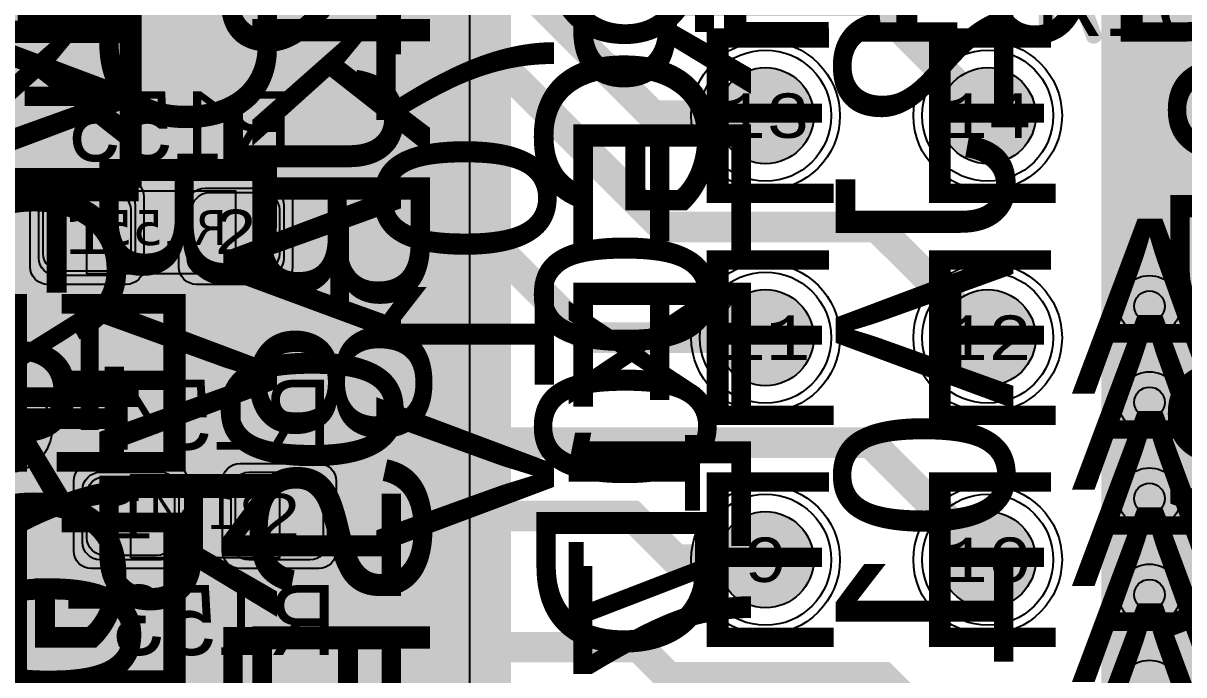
# Model space of a CAD drawing. Extents: x -98 to 119, y -207 to 98.
# Drawn here: x 28.92 to 42.19, y -16.32 to -8.86 of the extents above; entities that cross this region are included whole.
import ezdxf
from ezdxf.enums import TextEntityAlignment as Align

# ---------------------------------------------------------------- set-up
doc = ezdxf.new("R2010")
doc.units = 0
doc.header["$MEASUREMENT"] = 0
for name, color, linetype in [('ASSEMBLY_OUTLINES_BTM', 191, 'CONTINUOUS'), ('ASSEMBLY_PART_NUMBERS_BTM', 191, 'CONTINUOUS'), ('ASSEMBLY_PART_NUMBERS_TOP', 102, 'CONTINUOUS'), ('ASSEMBLY_REF_DES_BTM', 191, 'CONTINUOUS'), ('BOARD_OUTLINE', 10, 'CONTINUOUS'), ('DRILL_DRAWING', 21, 'CONTINUOUS'), ('GENERATED_SILKSCREEN_BTM', 255, 'CONTINUOUS'), ('GENERATED_SILKSCREEN_TOP', 140, 'CONTINUOUS'), ('MANUFACTURING_OUTLINES', 10, 'CONTINUOUS'), ('MOUNTING_HOLES_LAYER_BOT17', 42, 'CONTINUOUS'), ('MOUNTING_HOLES_LAYER_TOP', 42, 'CONTINUOUS'), ('PART_HOLES_LAYER_BOTTOM', 30, 'CONTINUOUS'), ('PART_HOLES_LAYER_TOP', 30, 'CONTINUOUS'), ('PART_PADS_LAYER_BOTTOM', 230, 'CONTINUOUS'), ('PART_PADS_LAYER_TOP', 150, 'CONTINUOUS'), ('PART_PADS_SMD_BTM', 230, 'CONTINUOUS'), ('PIN_NUMBERS_BTM', 8, 'CONTINUOUS'), ('PIN_NUMBERS_TOP', 8, 'CONTINUOUS'), ('PLACEMENT_OUTLINES_BTM', 222, 'CONTINUOUS'), ('PLANE_DATA_LAYER_BOTTOM', 230, 'CONTINUOUS'), ('PLANE_SHAPES_LAYER_BOTTOM', 230, 'CONTINUOUS'), ('PLANE_SHAPES_LAYER_TOP', 150, 'CONTINUOUS'), ('ROUTE_BORDER', 151, 'CONTINUOUS'), ('SILKSCREEN_OUTLINES_BTM', 211, 'CONTINUOUS'), ('SILKSCREEN_REF_DES_BTM', 211, 'CONTINUOUS'), ('SILKSCREEN_REF_DES_TOP', 150, 'CONTINUOUS'), ('SOLDERMASK_PADS_BTM', 12, 'CONTINUOUS'), ('SOLDERMASK_PADS_TOP', 180, 'CONTINUOUS'), ('SOLDERPASTE_PADS_BTM', 12, 'CONTINUOUS'), ('TRACES_LAYER_BOTTOM', 230, 'CONTINUOUS'), ('VIA_HOLES_LAYER_BOTTOM', 30, 'CONTINUOUS'), ('VIA_HOLES_LAYER_TOP', 30, 'CONTINUOUS'), ('VIA_PADS_LAYER_BOTTOM', 230, 'CONTINUOUS'), ('VIA_PADS_LAYER_TOP', 150, 'CONTINUOUS')]:
    doc.layers.add(name, color=color, linetype=linetype)
doc.styles.add('COURIER_NEW', font='COUR.TTF')
doc.styles.add('VERDANA', font='verdana.TTF')
doc.styles.add('VERIBEST_GERBER_0', font='txt')

msp = doc.modelspace()

# ---------------------------------------------------------------- hatches: boundary and pattern name
at = {"layer": 'MOUNTING_HOLES_LAYER_BOT17'}
h = msp.add_hatch(color=256, dxfattribs=at)
edge = h.paths.add_edge_path()
edge.add_arc((28.75, -13.5), 0.5, 0, 360)
at = {"layer": 'MOUNTING_HOLES_LAYER_TOP'}
h = msp.add_hatch(color=256, dxfattribs=at)
edge = h.paths.add_edge_path()
edge.add_arc((28.75, -13.5), 0.5, 0, 360)
at = {"layer": 'PART_HOLES_LAYER_BOTTOM'}
h = msp.add_hatch(color=256, dxfattribs=at)
edge = h.paths.add_edge_path()
edge.add_arc((37.41, -9.92), 0.55, 0, 360)
h = msp.add_hatch(color=256, dxfattribs=at)
edge = h.paths.add_edge_path()
edge.add_arc((39.95, -9.92), 0.55, 0, 360)
h = msp.add_hatch(color=256, dxfattribs=at)
edge = h.paths.add_edge_path()
edge.add_arc((37.41, -12.46), 0.55, 0, 360)
h = msp.add_hatch(color=256, dxfattribs=at)
edge = h.paths.add_edge_path()
edge.add_arc((39.95, -12.46), 0.55, 0, 360)
h = msp.add_hatch(color=256, dxfattribs=at)
edge = h.paths.add_edge_path()
edge.add_arc((37.41, -15), 0.55, 0, 360)
h = msp.add_hatch(color=256, dxfattribs=at)
edge = h.paths.add_edge_path()
edge.add_arc((39.95, -15), 0.55, 0, 360)
at = {"layer": 'PART_HOLES_LAYER_TOP'}
h = msp.add_hatch(color=256, dxfattribs=at)
edge = h.paths.add_edge_path()
edge.add_arc((37.41, -9.92), 0.55, 0, 360)
h = msp.add_hatch(color=256, dxfattribs=at)
edge = h.paths.add_edge_path()
edge.add_arc((39.95, -9.92), 0.55, 0, 360)
h = msp.add_hatch(color=256, dxfattribs=at)
edge = h.paths.add_edge_path()
edge.add_arc((37.41, -12.46), 0.55, 0, 360)
h = msp.add_hatch(color=256, dxfattribs=at)
edge = h.paths.add_edge_path()
edge.add_arc((39.95, -12.46), 0.55, 0, 360)
h = msp.add_hatch(color=256, dxfattribs=at)
edge = h.paths.add_edge_path()
edge.add_arc((37.41, -15), 0.55, 0, 360)
h = msp.add_hatch(color=256, dxfattribs=at)
edge = h.paths.add_edge_path()
edge.add_arc((39.95, -15), 0.55, 0, 360)
at = {"layer": 'PLANE_DATA_LAYER_BOTTOM'}
h = msp.add_hatch(color=256, dxfattribs=at)
h.paths.add_polyline_path([(-96.5, 0, -1), (96.5, 0, -1)], flags=0)
h.paths.add_polyline_path([(92.251979, -7.43598, 0.726988162), (92.479659, -3.637852, -0.308609791), (92.431259, -3.566904, -0.009635255), (92.431316, -3.563968, 0.009635011), (92.5, -0.000006), (92.5, 0.000001, 0.053325255), (90.407665, 19.562826, -0.053326925), (90.405941, 19.578942), (90.405941, 19.578943, -0.238217909), (90.436919, 19.640273, 0.661755037), (89.584154, 23.221888, -0.295297583), (89.523137, 23.277841, 0.022401018), (87.08146, 31.194059, -0.086206302), (87.076996, 31.219756), (87.076996, 31.219757, -0.210183909), (87.101696, 31.275919, 0.679382507), (85.774921, 34.749845, -0.301864993), (85.705267, 34.797373, 0.047915829), (77.514669, 50.475005, -0.145307444), (77.502324, 50.516585, -0.123988701), (77.511414, 50.552678, 0.606608991), (75.516892, 53.486368, -0.274238992), (75.44586, 53.517962, 0.021523084), (70.565432, 59.806101, -0.177595235), (70.547363, 59.855368), (70.547363, 59.855369, -0.111833303), (70.5548, 59.888203, 0.661755452), (68.116894, 62.64715, -0.295297373), (68.036725, 62.667806, 0.05833458), (51.722715, 76.687749, -0.249337829), (51.689123, 76.750923), (51.689123, 76.750924, -0.060759886), (51.691357, 76.76924, 0.714966399), (48.509213, 78.818582, -0.314871124), (48.42205, 78.81342, 0.022806677), (41.042088, 82.896302, -0.285136953), (40.999698, 82.964591), (40.999698, 82.964596, -0.004247023), (40.999709, 82.965891, 0.647046608), (37.697353, 84.5176, -0.289754858), (37.616734, 84.505806, 0.052943541), (19.031563, 90.52099, -0.30833592), (18.972104, 90.582877, 0.696982245), (15.284156, 91.27756, -0.308339612), (15.206255, 91.241547, 0.022370691), (6.993138, 92.235275, -0.315204372), (6.925536, 92.290658, 0.715888063), (3.14462, 92.496703, -0.315205261), (3.0714, 92.448994, 0.063468058), (-20.215283, 90.264015, -0.320142253), (-20.296827, 90.298428, 0.72963938), (-23.995319, 89.386755, -0.320144031), (-24.051528, 89.318386, 0.018663537), (-30.645576, 87.275991, -0.309865735), (-30.72878, 87.298418, 0.701170836), (-34.249879, 85.978007, -0.002752694), (-34.249874, 85.977168, -0.30685575), (-34.29782, 85.9064, 0.04916641), (-50.410548, 77.556603, -0.32354836), (-50.499711, 77.561018, 0.739212756), (-53.660594, 75.408706, -0.075169868), (-53.657188, 75.386179), (-53.657188, 75.386178, -0.242479425), (-53.68916, 75.324127, 0.019967737), (-59.527063, 70.80098, -0.298487087), (-59.610009, 70.791065, 0.556724412), (-62.5, 69), (-62.5, 68.999999, 0.082708518), (-62.392031, 68.351756, -0.298487573), (-62.412702, 68.270818, 0.067186589), (-78.279974, 49.27977, -0.277817809), (-78.350169, 49.24438, 0.436350868), (-80.5, 47.25), (-80.5, 47.249999, 0.141466326), (-80.192238, 46.184011, -0.141465884), (-80.180512, 46.143397), (-80.180512, 46.143396, -0.131190735), (-80.190652, 46.105416, 0.019294819), (-83.506407, 39.786053, -0.312206796), (-83.581614, 39.742899, 0.439123468), (-85.75, 37.75, 0.204829615), (-85.131688, 36.303992, -0.204830708), (-85.10813, 36.248899), (-85.10813, 36.248898, -0.100919006), (-85.114214, 36.219062, 0.048097759), (-90.466303, 19.289839, -0.314870423), (-90.530154, 19.230281, 0.714965653), (-91.24073, 15.512631, -0.269378312), (-91.202277, 15.446437), (-91.202277, 15.446436, -0.041929831), (-91.203345, 15.433723, 0.018841331), (-92.106444, 8.523669, -0.32827121), (-92.166453, 8.456161, 0.354028014), (-93.75, 6.5), (-93.75, 6.499999, 0.314708299), (-92.438077, 4.622088, -0.31470689), (-92.388093, 4.55054), (-92.388093, 4.550537, -0.012285748), (-92.388185, 4.546794, 0.012294179), (-92.5, 0.00001), (-92.5, -0.000004, 0.052933393), (-90.438132, -19.421494, -0.329408644), (-90.475468, -19.504015, 0.27173254), (-91.5, -21.25, 0.401597711), (-89.586502, -23.248128, -0.329404507), (-89.516056, -23.305059, 0.021307354), (-87.207653, -30.839509, -0.322177334), (-87.232533, -30.924924, 0.230665932), (-88, -32.499999), (-88, -32.5, 0.431495031), (-85.882787, -34.496562, -0.3221788), (-85.807634, -34.544174, 0.048016175), (-77.643233, -50.277018, -0.303878783), (-77.644537, -50.3618, 0.152518996), (-78, -51.499999), (-78, -51.5, 0.481982915), (-75.552374, -53.449264, -0.303883418), (-75.473145, -53.479475, 0.021991255), (-70.483925, -59.90214, -0.318621499), (-70.47622, -59.989968, 0.725399056), (-67.952631, -62.834176, -0.318624212), (-67.866344, -62.852281, 0.062392529), (-50.265124, -77.650932, -0.254356234), (-50.230332, -77.714899), (-50.230332, -77.7149, -0.034453173), (-50.231054, -77.725364, 0.034451935), (-50.25, -78), (-50.25, -78.000001, 0.603308224), (-47.119729, -79.649997, -0.291362646), (-47.037917, -79.64725, 0.02294124), (-39.54278, -83.621879, -0.290012797), (-39.499155, -83.690765), (-39.499155, -83.690766, -0.007130353), (-39.499186, -83.692939, 0.007132964), (-39.5, -83.749994), (-39.5, -83.75, 0.658082965), (-36.126004, -85.203319, -0.297762979), (-36.043963, -85.188513, 0.049016344), (-18.771876, -90.575199, -0.301861306), (-18.712566, -90.635139, 0.679381768), (-15.056336, -91.31372, -0.301864385), (-14.979467, -91.279054, 0.021749122), (-6.993138, -92.235275, -0.315204372), (-6.925536, -92.290658, 0.715888063), (-3.14462, -92.496703, -0.315205261), (-3.0714, -92.448994, 0.06250827), (19.869968, -90.340657, -0.345566403), (19.954737, -90.381493, 0.794356815), (23.75, -89.500001), (23.75, -89.499973, 0.005086864), (23.749586, -89.459281, -0.345588489), (23.806159, -89.384097, 0.021469451), (31.383958, -87.013201, -0.314446926), (31.468175, -87.035889, 0.700130836), (35, -85.75), (35, -85.749988, 0.009099261), (34.998675, -85.677212, -0.009057228), (34.998625, -85.674452), (34.998625, -85.674439, -0.304472205), (35.045955, -85.60392, 0.047985464), (50.721249, -77.353765, -0.31444166), (50.808431, -77.356288, 0.616218308), (54, -75.75), (54, -75.749999, 0.067758174), (53.927211, -75.215343, -0.067753523), (53.924438, -75.194974), (53.924438, -75.194973, -0.241537288), (53.95619, -75.13308, 0.022365821), (60.452055, -70.01285, -0.313111549), (60.538488, -70.003709, 0.710095351), (63.344013, -67.475653, -0.099717589), (63.33807, -67.446151), (63.33807, -67.44615, -0.206928064), (63.362073, -67.390635, 0.058205552), (77.187807, -50.973449, -0.317486674), (77.269693, -50.94147, 0.722224143), (79.294241, -47.729048, -0.173873661), (79.276877, -47.680625, -0.136094565), (79.287761, -47.641379, 0.020523482), (82.926938, -40.980152, -0.353003204), (83.013777, -40.939997, 0.48811211), (85.5, -39), (85.5, -38.999999, 0.240073604), (84.675602, -37.381988, -0.240072951), (84.644192, -37.320342), (84.644192, -37.320341, -0.104105615), (84.650658, -37.289623, 0.050546739), (90.411157, -19.546683, -0.32146983), (90.476988, -19.487077, 0.38127918), (92.25, -17.5, 0.275143701), (91.203224, -15.741772, -0.275142487), (91.163342, -15.674784), (91.163342, -15.674783, -0.042554947), (91.164442, -15.661882, 0.022235783), (92.195155, -7.50356, -0.319196338)], flags=0)
h = msp.add_hatch(color=256, dxfattribs=at)
h.paths.add_polyline_path([(47, -11.935693, -0.379782878), (46.932843, -12.011354, 0.168170318), (46.638626, -12.154268), (44.703654, -14.08924, -0.239274377), (44.638081, -14.110656, 3.061799276), (45.389344, -14.861919, -0.038522588), (45.388442, -14.850229), (45.388442, -14.850227, -0.198909956), (45.41076, -14.796346), (46.869918, -13.337188, -0.668181994), (47, -13.391069), (47, -25.6738, -0.414213562), (46.9238, -25.75), (41.3262, -25.75, -0.414213562), (41.25, -25.6738), (41.25, -0.8262, -0.414213562), (41.3262, -0.75), (46.9238, -0.75, -0.414213562), (47, -0.8262)], flags=0)
h.paths.add_polyline_path([(43.6, -10.25, -1), (45.4, -10.25, -1)], flags=0)
h.paths.add_polyline_path([(43.6, -5.75, -1), (45.4, -5.75, -1)], flags=0)
h.paths.add_polyline_path([(43.6, -3.25, -1), (45.4, -3.25, -1)], flags=0)
at = {"layer": 'PLANE_SHAPES_LAYER_BOTTOM'}
h = msp.add_hatch(color=256, dxfattribs=at)
h.paths.add_polyline_path([(-96.5, 0, -1), (96.5, 0, -1)], flags=0)
h.paths.add_polyline_path([(-92.5, 0, -1), (92.5, 0, -1)], flags=0)
at = {"layer": 'PLANE_SHAPES_LAYER_TOP'}
h = msp.add_hatch(color=256, dxfattribs=at)
h.paths.add_polyline_path([(-96.31345, 0, -1), (96.81345, 0, -1)], flags=0)
h.paths.add_polyline_path([(-92.25, 0, -1), (92.75, 0, -1)], flags=0)
h = msp.add_hatch(color=256, dxfattribs=at)
h.paths.add_polyline_path([(46.25, -35.15), (43.875, -38), (28.75, -38), (32.25, -34.5), (32.25, -30.5), (35.75, -30.5), (35.75, -27), (14.25, -27), (14.25, -24), (-10, -24), (-10, -18.75), (1.75, -18.75), (1.75, -9.25), (-10, -9.25), (-10, 32.75), (1.75, 32.75), (1.75, 34.25), (20.25, 34.25), (20.25, 25.25), (22.25, 23.25), (34.5, 23.25), (34.5, -26.5), (41.25, -26.5), (41.25, -20.5), (46.25, -20.5)])
h.paths.add_polyline_path([(-8.75, 10.25), (-8.75, 19.5), (1.25, 19.5), (1.25, 10.25)], flags=16)
h.paths.add_polyline_path([(6, 27.25), (6, 29.75), (15.45, 29.75), (15.45, 27.25)], flags=16)
at = {"layer": 'VIA_HOLES_LAYER_BOTTOM'}
h = msp.add_hatch(color=256, dxfattribs=at)
edge = h.paths.add_edge_path()
edge.add_arc((41.8, -12.1), 0.175, 0, 360)
h = msp.add_hatch(color=256, dxfattribs=at)
edge = h.paths.add_edge_path()
edge.add_arc((41.8, -13.2), 0.175, 0, 360)
h = msp.add_hatch(color=256, dxfattribs=at)
edge = h.paths.add_edge_path()
edge.add_arc((41.8, -14.3), 0.175, 0, 360)
h = msp.add_hatch(color=256, dxfattribs=at)
edge = h.paths.add_edge_path()
edge.add_arc((41.8, -15.4), 0.175, 0, 360)
at = {"layer": 'VIA_HOLES_LAYER_TOP'}
h = msp.add_hatch(color=256, dxfattribs=at)
edge = h.paths.add_edge_path()
edge.add_arc((41.8, -12.1), 0.175, 0, 360)
h = msp.add_hatch(color=256, dxfattribs=at)
edge = h.paths.add_edge_path()
edge.add_arc((41.8, -13.2), 0.175, 0, 360)
h = msp.add_hatch(color=256, dxfattribs=at)
edge = h.paths.add_edge_path()
edge.add_arc((41.8, -14.3), 0.175, 0, 360)
h = msp.add_hatch(color=256, dxfattribs=at)
edge = h.paths.add_edge_path()
edge.add_arc((41.8, -15.4), 0.175, 0, 360)

# ---------------------------------------------------------------- linework, layer by layer
at = {"layer": 'ASSEMBLY_OUTLINES_BTM', "const_width": 0.2}
msp.add_lwpolyline([(34.03, -30.33), (34.03, 2.87), (43.33, 2.87), (43.33, -30.33)], close=True, dxfattribs=at)
at = {"layer": 'ASSEMBLY_OUTLINES_BTM'}
for points in [[(29.65, -11.73), (29.65, -10.78), (31.35, -10.78), (31.35, -11.73)], [(30.15, -14.98), (30.15, -14.03), (31.85, -14.03), (31.85, -14.98)]]:
    msp.add_lwpolyline(points, close=True, dxfattribs=at)
msp.add_solid([(33.66, -14.91), (34.41, -14.91), (33.66, -12.66), (34.41, -12.66)], dxfattribs=at)
at = {"layer": 'BOARD_OUTLINE', "const_width": 0.1}
msp.add_lwpolyline([(-97.5, 0, -1), (97.5, 0, -1)], format="xyb", close=True, dxfattribs=at)
at = {"layer": 'GENERATED_SILKSCREEN_BTM', "const_width": 0.15}
for points in [[(43.330005, -30.33, -0.414213562), (43.33, -30.330005), (35.508649, -30.330005, 0.000004856), (35.508651, -30.329995), (43.329995, -30.329995), (43.329995, 2.869995), (34.030005, 2.869995), (34.030005, -30.329995), (34.491349, -30.329995, 0.000004856), (34.491351, -30.330005), (34.03, -30.330005, -0.414213562), (34.029995, -30.33), (34.029995, 2.87, -0.414213562), (34.03, 2.870005), (43.33, 2.870005, -0.414213562), (43.330005, 2.87), (43.330005, -30.33)], [(30.783844, -10.779995, 0.000011642), (30.783836, -10.780005), (30.216164, -10.780005, 0.000011642), (30.216156, -10.779995), (30.783844, -10.779995)], [(30.792098, -11.730005), (30.207902, -11.730005, 0.000012231), (30.207911, -11.729995), (30.792089, -11.729995, 0.000012231), (30.792098, -11.730005)], [(31.283844, -14.029995, 0.000011642), (31.283836, -14.030005), (30.716164, -14.030005, 0.000011642), (30.716156, -14.029995), (31.283844, -14.029995)], [(31.292098, -14.980005), (30.707902, -14.980005, 0.000012231), (30.707911, -14.979995), (31.292089, -14.979995, 0.000012231), (31.292098, -14.980005)]]:
    msp.add_lwpolyline(points, format="xyb", dxfattribs=at)
for points in [[(31.0212, -10.4208), (31.0276, -10.4224), (31.0316, -10.4256), (31.0332, -10.4312), (31.034, -10.4376), (31.0332, -10.4432), (31.0316, -10.4488), (31.0276, -10.4528), (31.0212, -10.4536), (30.7092, -10.4536), (30.7036, -10.4528), (30.6988, -10.4488), (30.6964, -10.4432), (30.6956, -10.4376), (30.6964, -10.4312), (30.6988, -10.4256), (30.7036, -10.4224), (30.7092, -10.4208), (30.85, -10.4208), (30.85, -9.6696), (30.8508, -9.664), (30.8532, -9.66), (30.8572, -9.6576), (30.8628, -9.6568), (30.8668, -9.656), (30.8708, -9.656), (30.874, -9.6576), (30.8772, -9.6608), (31.0332, -9.88), (31.0348, -9.8832), (31.0356, -9.8856), (31.0356, -9.8912), (31.0332, -9.896), (31.0292, -9.9), (31.0244, -9.9032), (31.0188, -9.9048), (31.0156, -9.9048), (31.0132, -9.904), (31.0092, -9.8992), (30.8812, -9.72), (30.8812, -10.4208), (31.0212, -10.4208)], [(29.502, -9.9288), (29.5052, -9.9296), (29.5076, -9.9304), (29.5108, -9.932), (29.6196, -10.02), (29.6196, -9.6864), (29.0972, -9.6864), (29.0916, -9.6848), (29.0868, -9.6816), (29.0844, -9.676), (29.0836, -9.6704), (29.0844, -9.664), (29.0868, -9.6592), (29.0916, -9.6552), (29.0972, -9.6536), (29.6372, -9.6536), (29.6428, -9.6552), (29.6476, -9.6592), (29.6516, -9.664), (29.6532, -9.6696), (29.6532, -10.0544), (29.6524, -10.06), (29.65, -10.064), (29.6468, -10.0664), (29.6412, -10.068), (29.638, -10.0696), (29.634, -10.0704), (29.63, -10.0696), (29.6268, -10.0672), (29.4964, -9.9608), (29.238, -9.9608), (29.1132, -10.0624), (29.1132, -10.32), (29.238, -10.42), (29.4964, -10.42), (29.6268, -10.3144), (29.6324, -10.312), (29.6372, -10.312), (29.6428, -10.3152), (29.6468, -10.3192), (29.65, -10.3248), (29.6516, -10.3304), (29.6508, -10.3336), (29.65, -10.336), (29.6484, -10.3384), (29.646, -10.34), (29.5108, -10.4504), (29.5084, -10.452), (29.5052, -10.452), (29.502, -10.4536), (29.2324, -10.4536), (29.2308, -10.4536), (29.2292, -10.4528), (29.2284, -10.4528), (29.2268, -10.452), (29.2252, -10.452), (29.222, -10.4504), (29.0868, -10.34), (29.0844, -10.3376), (29.0836, -10.336), (29.082, -10.3312), (29.0812, -10.328), (29.0812, -10.0544), (29.082, -10.0512), (29.0836, -10.0464), (29.0836, -10.0448), (29.0852, -10.044), (29.086, -10.0424), (29.0868, -10.0408), (29.222, -9.932), (29.226, -9.9304), (29.2292, -9.9296), (29.2324, -9.9288), (29.502, -9.9288)], [(30.258, -9.9288), (30.2612, -9.9296), (30.2636, -9.9304), (30.2668, -9.932), (30.3756, -10.02), (30.3756, -9.6864), (29.8532, -9.6864), (29.8476, -9.6848), (29.8428, -9.6816), (29.8404, -9.676), (29.8396, -9.6704), (29.8404, -9.664), (29.8428, -9.6592), (29.8476, -9.6552), (29.8532, -9.6536), (30.3932, -9.6536), (30.3988, -9.6552), (30.4036, -9.6592), (30.4076, -9.664), (30.4092, -9.6696), (30.4092, -10.0544), (30.4084, -10.06), (30.406, -10.064), (30.4028, -10.0664), (30.3972, -10.068), (30.394, -10.0696), (30.39, -10.0704), (30.386, -10.0696), (30.3828, -10.0672), (30.2524, -9.9608), (29.994, -9.9608), (29.8692, -10.0624), (29.8692, -10.32), (29.994, -10.42), (30.2524, -10.42), (30.3828, -10.3144), (30.3884, -10.312), (30.3932, -10.312), (30.3988, -10.3152), (30.4028, -10.3192), (30.406, -10.3248), (30.4076, -10.3304), (30.4068, -10.3336), (30.406, -10.336), (30.4044, -10.3384), (30.402, -10.34), (30.2668, -10.4504), (30.2644, -10.452), (30.2612, -10.452), (30.258, -10.4536), (29.9884, -10.4536), (29.9868, -10.4536), (29.9852, -10.4528), (29.9844, -10.4528), (29.9828, -10.452), (29.9812, -10.452), (29.978, -10.4504), (29.8428, -10.34), (29.8404, -10.3376), (29.8396, -10.336), (29.838, -10.3312), (29.8372, -10.328), (29.8372, -10.0544), (29.838, -10.0512), (29.8396, -10.0464), (29.8396, -10.0448), (29.8412, -10.044), (29.842, -10.0424), (29.8428, -10.0408), (29.978, -9.932), (29.982, -9.9304), (29.9852, -9.9296), (29.9884, -9.9288), (30.258, -9.9288)], [(31.326, -9.9576), (31.3236, -9.956), (31.3228, -9.952), (31.3212, -9.948), (31.3204, -9.944), (31.3204, -9.7792), (31.3212, -9.7752), (31.3228, -9.7728), (31.3228, -9.7704), (31.3236, -9.7696), (31.3252, -9.7688), (31.326, -9.7672), (31.462, -9.6568), (31.466, -9.6552), (31.4692, -9.6544), (31.4724, -9.6536), (31.8756, -9.6536), (31.8828, -9.6552), (31.8876, -9.6592), (31.8916, -9.664), (31.8932, -9.6696), (31.8932, -10.4376), (31.8916, -10.444), (31.8876, -10.448), (31.8828, -10.4504), (31.8772, -10.4512), (31.8708, -10.4504), (31.8652, -10.448), (31.8612, -10.444), (31.8596, -10.4376), (31.8596, -10.0696), (31.4836, -10.0696), (31.3524, -10.4424), (31.3492, -10.448), (31.3436, -10.4512), (31.338, -10.452), (31.3324, -10.4504), (31.3276, -10.448), (31.3236, -10.444), (31.322, -10.4384), (31.3228, -10.432), (31.454, -10.0592), (31.326, -9.9576)], [(31.8596, -9.6864), (31.4772, -9.6864), (31.3524, -9.7872), (31.3524, -9.936), (31.4772, -10.0376), (31.8596, -10.0376), (31.8596, -9.6864)], [(30.0472, -13.4624), (29.6168, -13.0336), (29.6168, -13.4624), (30.0472, -13.4624)], [(31.4712, -13.7208), (31.4776, -13.7224), (31.4816, -13.7256), (31.4832, -13.7312), (31.484, -13.7376), (31.4832, -13.7432), (31.4816, -13.7488), (31.4776, -13.7528), (31.4712, -13.7536), (31.1592, -13.7536), (31.1536, -13.7528), (31.1488, -13.7488), (31.1464, -13.7432), (31.1456, -13.7376), (31.1464, -13.7312), (31.1488, -13.7256), (31.1536, -13.7224), (31.1592, -13.7208), (31.3, -13.7208), (31.3, -12.9696), (31.3008, -12.964), (31.3032, -12.96), (31.3072, -12.9576), (31.3128, -12.9568), (31.3168, -12.956), (31.3208, -12.956), (31.324, -12.9576), (31.3272, -12.9608), (31.4832, -13.18), (31.4848, -13.1832), (31.4856, -13.1856), (31.4856, -13.1912), (31.4832, -13.196), (31.4792, -13.2), (31.4744, -13.2032), (31.4688, -13.2048), (31.4656, -13.2048), (31.4632, -13.204), (31.4592, -13.1992), (31.3312, -13.02), (31.3312, -13.7208), (31.4712, -13.7208)], [(29.6168, -13.7376), (29.616, -13.744), (29.612, -13.748), (29.6064, -13.7504), (29.6008, -13.7512), (29.5952, -13.7504), (29.5904, -13.748), (29.5864, -13.744), (29.5848, -13.7376), (29.5848, -13.4952), (29.5472, -13.4952), (29.5416, -13.4936), (29.5368, -13.4904), (29.5344, -13.4848), (29.5336, -13.4792), (29.5344, -13.4728), (29.5368, -13.4672), (29.5416, -13.4632), (29.5472, -13.4624), (29.5848, -13.4624), (29.5848, -12.992), (29.5856, -12.988), (29.588, -12.9848), (29.5912, -12.9816), (29.5952, -12.9792), (29.6, -12.9776), (29.6048, -12.9768), (29.6088, -12.9776), (29.6128, -12.9808), (30.0984, -13.4664), (30.1016, -13.4712), (30.1032, -13.476), (30.1024, -13.4808), (30.0992, -13.4864), (30.0976, -13.4904), (30.0944, -13.4928), (30.0912, -13.4944), (30.0872, -13.4952), (29.6168, -13.4952), (29.6168, -13.7376)], [(30.708, -13.2288), (30.7112, -13.2296), (30.7136, -13.2304), (30.7168, -13.232), (30.8256, -13.32), (30.8256, -12.9864), (30.3032, -12.9864), (30.2976, -12.9848), (30.2928, -12.9816), (30.2904, -12.976), (30.2896, -12.9704), (30.2904, -12.964), (30.2928, -12.9592), (30.2976, -12.9552), (30.3032, -12.9536), (30.8432, -12.9536), (30.8488, -12.9552), (30.8536, -12.9592), (30.8576, -12.964), (30.8592, -12.9696), (30.8592, -13.3544), (30.8584, -13.36), (30.856, -13.364), (30.8528, -13.3664), (30.8472, -13.368), (30.844, -13.3696), (30.84, -13.3704), (30.836, -13.3696), (30.8328, -13.3672), (30.7024, -13.2608), (30.444, -13.2608), (30.3192, -13.3624), (30.3192, -13.62), (30.444, -13.72), (30.7024, -13.72), (30.8328, -13.6144), (30.8384, -13.612), (30.8432, -13.612), (30.8488, -13.6152), (30.8528, -13.6192), (30.856, -13.6248), (30.8576, -13.6304), (30.8568, -13.6336), (30.856, -13.636), (30.8544, -13.6384), (30.852, -13.64), (30.7168, -13.7504), (30.7144, -13.752), (30.7112, -13.752), (30.708, -13.7536), (30.4384, -13.7536), (30.4368, -13.7536), (30.4352, -13.7528), (30.4344, -13.7528), (30.4328, -13.752), (30.4312, -13.752), (30.428, -13.7504), (30.2928, -13.64), (30.2904, -13.6376), (30.2896, -13.636), (30.288, -13.6312), (30.2872, -13.628), (30.2872, -13.3544), (30.288, -13.3512), (30.2896, -13.3464), (30.2896, -13.3448), (30.2912, -13.344), (30.292, -13.3424), (30.2928, -13.3408), (30.428, -13.232), (30.432, -13.2304), (30.4352, -13.2296), (30.4384, -13.2288), (30.708, -13.2288)], [(31.776, -13.2576), (31.7736, -13.256), (31.7728, -13.252), (31.7712, -13.248), (31.7704, -13.244), (31.7704, -13.0792), (31.7712, -13.0752), (31.7728, -13.0728), (31.7728, -13.0704), (31.7736, -13.0696), (31.7752, -13.0688), (31.776, -13.0672), (31.912, -12.9568), (31.916, -12.9552), (31.9192, -12.9544), (31.9224, -12.9536), (32.3256, -12.9536), (32.3328, -12.9552), (32.3376, -12.9592), (32.3416, -12.964), (32.3432, -12.9696), (32.3432, -13.7376), (32.3416, -13.744), (32.3376, -13.748), (32.3328, -13.7504), (32.3272, -13.7512), (32.3208, -13.7504), (32.3152, -13.748), (32.3112, -13.744), (32.3096, -13.7376), (32.3096, -13.3696), (31.9336, -13.3696), (31.8024, -13.7424), (31.7992, -13.748), (31.7936, -13.7512), (31.788, -13.752), (31.7824, -13.7504), (31.7776, -13.748), (31.7736, -13.744), (31.772, -13.7384), (31.7728, -13.732), (31.904, -13.3592), (31.776, -13.2576)], [(32.3096, -12.9864), (31.9272, -12.9864), (31.8024, -13.0872), (31.8024, -13.236), (31.9272, -13.3376), (32.3096, -13.3376), (32.3096, -12.9864)], [(30.0108, -16.1004), (30.146, -15.9908), (30.1484, -15.9892), (30.15, -15.9868), (30.1508, -15.9844), (30.1508, -15.982), (30.15, -15.9764), (30.1468, -15.9708), (30.1428, -15.9668), (30.138, -15.9636), (30.1324, -15.9628), (30.1268, -15.9644), (29.9964, -16.0708), (29.738, -16.0708), (29.6132, -15.97), (29.6132, -15.8212), (29.7364, -15.7196), (29.8692, -15.7196), (29.8756, -15.718), (29.8796, -15.7148), (29.882, -15.7092), (29.8828, -15.7036), (29.882, -15.698), (29.8796, -15.6932), (29.8756, -15.6892), (29.8692, -15.6876), (29.7364, -15.6876), (29.6132, -15.586), (29.6132, -15.4372), (29.738, -15.3364), (29.9964, -15.3364), (30.1268, -15.4428), (30.1324, -15.4444), (30.138, -15.4436), (30.1428, -15.4412), (30.1468, -15.4364), (30.15, -15.4316), (30.1508, -15.426), (30.1508, -15.4228), (30.15, -15.4204), (30.1484, -15.418), (30.146, -15.4164), (30.0108, -15.3068), (30.0084, -15.306), (30.006, -15.3052), (30.0052, -15.3044), (30.002, -15.3036), (29.7324, -15.3036), (29.7284, -15.3044), (29.7268, -15.3052), (29.7252, -15.306), (29.722, -15.3068), (29.5868, -15.4164), (29.5844, -15.4204), (29.5836, -15.4236), (29.582, -15.426), (29.5812, -15.4292), (29.5812, -15.594), (29.582, -15.5964), (29.5836, -15.602), (29.5844, -15.606), (29.5868, -15.6076), (29.7044, -15.7036), (29.5868, -15.7996), (29.586, -15.8012), (29.5844, -15.8028), (29.5836, -15.8036), (29.5836, -15.8052), (29.582, -15.8108), (29.5812, -15.8132), (29.5812, -15.978), (29.582, -15.982), (29.5836, -15.9852), (29.5844, -15.9884), (29.5868, -15.9908), (29.722, -16.1004), (29.7252, -16.102), (29.726, -16.1028), (29.7284, -16.1028), (29.7292, -16.1036), (29.73, -16.1036), (29.7324, -16.1036), (30.002, -16.1036), (30.0052, -16.1028), (30.0084, -16.102), (30.0108, -16.1004)], [(30.758, -15.5788), (30.7612, -15.5796), (30.7636, -15.5804), (30.7668, -15.582), (30.8756, -15.67), (30.8756, -15.3364), (30.3532, -15.3364), (30.3476, -15.3348), (30.3428, -15.3316), (30.3404, -15.326), (30.3396, -15.3204), (30.3404, -15.314), (30.3428, -15.3092), (30.3476, -15.3052), (30.3532, -15.3036), (30.8932, -15.3036), (30.8988, -15.3052), (30.9036, -15.3092), (30.9076, -15.314), (30.9092, -15.3196), (30.9092, -15.7044), (30.9084, -15.71), (30.906, -15.714), (30.9028, -15.7164), (30.8972, -15.718), (30.894, -15.7196), (30.89, -15.7204), (30.886, -15.7196), (30.8828, -15.7172), (30.7524, -15.6108), (30.494, -15.6108), (30.3692, -15.7124), (30.3692, -15.97), (30.494, -16.07), (30.7524, -16.07), (30.8828, -15.9644), (30.8884, -15.962), (30.8932, -15.962), (30.8988, -15.9652), (30.9028, -15.9692), (30.906, -15.9748), (30.9076, -15.9804), (30.9068, -15.9836), (30.906, -15.986), (30.9044, -15.9884), (30.902, -15.99), (30.7668, -16.1004), (30.7644, -16.102), (30.7612, -16.102), (30.758, -16.1036), (30.4884, -16.1036), (30.4868, -16.1036), (30.4852, -16.1028), (30.4844, -16.1028), (30.4828, -16.102), (30.4812, -16.102), (30.478, -16.1004), (30.3428, -15.99), (30.3404, -15.9876), (30.3396, -15.986), (30.338, -15.9812), (30.3372, -15.978), (30.3372, -15.7044), (30.338, -15.7012), (30.3396, -15.6964), (30.3396, -15.6948), (30.3412, -15.694), (30.342, -15.6924), (30.3428, -15.6908), (30.478, -15.582), (30.482, -15.5804), (30.4852, -15.5796), (30.4884, -15.5788), (30.758, -15.5788)], [(31.5212, -16.0708), (31.5276, -16.0724), (31.5316, -16.0756), (31.5332, -16.0812), (31.534, -16.0876), (31.5332, -16.0932), (31.5316, -16.0988), (31.5276, -16.1028), (31.5212, -16.1036), (31.2092, -16.1036), (31.2036, -16.1028), (31.1988, -16.0988), (31.1964, -16.0932), (31.1956, -16.0876), (31.1964, -16.0812), (31.1988, -16.0756), (31.2036, -16.0724), (31.2092, -16.0708), (31.35, -16.0708), (31.35, -15.3196), (31.3508, -15.314), (31.3532, -15.31), (31.3572, -15.3076), (31.3628, -15.3068), (31.3668, -15.306), (31.3708, -15.306), (31.374, -15.3076), (31.3772, -15.3108), (31.5332, -15.53), (31.5348, -15.5332), (31.5356, -15.5356), (31.5356, -15.5412), (31.5332, -15.546), (31.5292, -15.55), (31.5244, -15.5532), (31.5188, -15.5548), (31.5156, -15.5548), (31.5132, -15.554), (31.5092, -15.5492), (31.3812, -15.37), (31.3812, -16.0708), (31.5212, -16.0708)], [(31.826, -15.6076), (31.8236, -15.606), (31.8228, -15.602), (31.8212, -15.598), (31.8204, -15.594), (31.8204, -15.4292), (31.8212, -15.4252), (31.8228, -15.4228), (31.8228, -15.4204), (31.8236, -15.4196), (31.8252, -15.4188), (31.826, -15.4172), (31.962, -15.3068), (31.966, -15.3052), (31.9692, -15.3044), (31.9724, -15.3036), (32.3756, -15.3036), (32.3828, -15.3052), (32.3876, -15.3092), (32.3916, -15.314), (32.3932, -15.3196), (32.3932, -16.0876), (32.3916, -16.094), (32.3876, -16.098), (32.3828, -16.1004), (32.3772, -16.1012), (32.3708, -16.1004), (32.3652, -16.098), (32.3612, -16.094), (32.3596, -16.0876), (32.3596, -15.7196), (31.9836, -15.7196), (31.8524, -16.0924), (31.8492, -16.098), (31.8436, -16.1012), (31.838, -16.102), (31.8324, -16.1004), (31.8276, -16.098), (31.8236, -16.094), (31.822, -16.0884), (31.8228, -16.082), (31.954, -15.7092), (31.826, -15.6076)], [(32.3596, -15.3364), (31.9772, -15.3364), (31.8524, -15.4372), (31.8524, -15.586), (31.9772, -15.6876), (32.3596, -15.6876), (32.3596, -15.3364)]]:
    msp.add_lwpolyline(points, dxfattribs=at)
at = {"layer": 'GENERATED_SILKSCREEN_TOP', "const_width": 0.15}
for points in [[(41.6192, -8.29), (41.6192, -8.9908), (41.4792, -8.9908)], [(40.6072, -8.2396), (40.6072, -9.0076), (40.6088, -9.014), (40.6128, -9.018), (40.6176, -9.0204), (40.6232, -9.0212), (40.6296, -9.0204), (40.6352, -9.018), (40.6392, -9.014), (40.6408, -9.0076), (40.6408, -8.6396)], [(41.4792, -8.9908), (41.4728, -8.9924), (41.4696, -8.9956), (41.4672, -9.0012), (41.4664, -9.0076), (41.4672, -9.0132), (41.4696, -9.0188), (41.4728, -9.0228), (41.4792, -9.0236), (41.7912, -9.0236), (41.7968, -9.0228), (41.8016, -9.0188), (41.804, -9.0132), (41.8048, -9.0076), (41.804, -9.0012), (41.8016, -8.9956), (41.7968, -8.9924), (41.7912, -8.9908), (41.6504, -8.9908), (41.6504, -8.2396)], [(42.5128, -9.0236), (42.2432, -9.0236), (42.24, -9.0228), (42.2368, -9.022), (42.2336, -9.0204), (42.0992, -8.9108), (42.0976, -8.9092), (42.096, -8.9084), (42.0944, -8.906), (42.0928, -8.9004), (42.092, -8.898), (42.092, -8.3492), (42.0928, -8.3452), (42.0944, -8.342), (42.096, -8.3404), (42.0976, -8.3388), (42.0992, -8.3364), (42.2336, -8.2268), (42.2368, -8.226), (42.2392, -8.2252), (42.24, -8.2244), (42.2432, -8.2236), (42.5128, -8.2236)], [(41.0168, -8.6396), (41.148, -9.0124), (41.1512, -9.018), (41.1568, -9.0212), (41.1632, -9.022), (41.168, -9.0204), (41.1728, -9.018), (41.1768, -9.014), (41.1792, -9.0084), (41.1776, -9.002), (41.0464, -8.6292)], [(42.1248, -8.686), (42.1248, -8.89), (42.248, -8.9908), (42.5064, -8.9908), (42.6312, -8.89), (42.6312, -8.686), (42.5064, -8.5844), (42.248, -8.5844), (42.1248, -8.686)]]:
    msp.add_lwpolyline(points, dxfattribs=at)
at = {"layer": 'MANUFACTURING_OUTLINES'}
msp.add_circle((0, 0), 97.575405, dxfattribs=at)
at = {"layer": 'MOUNTING_HOLES_LAYER_BOT17'}
msp.add_circle((28.75, -13.5), 0.5, dxfattribs=at)
at = {"layer": 'MOUNTING_HOLES_LAYER_TOP'}
msp.add_circle((28.75, -13.5), 0.5, dxfattribs=at)
at = {"layer": 'PART_HOLES_LAYER_BOTTOM'}
for centre in [(37.41, -9.92), (39.95, -9.92), (37.41, -12.46), (39.95, -12.46), (37.41, -15), (39.95, -15)]:
    msp.add_circle(centre, 0.55, dxfattribs=at)
at = {"layer": 'PART_HOLES_LAYER_TOP'}
for centre in [(37.41, -9.92), (39.95, -9.92), (37.41, -12.46), (39.95, -12.46), (37.41, -15), (39.95, -15)]:
    msp.add_circle(centre, 0.55, dxfattribs=at)
at = {"layer": 'PART_PADS_LAYER_BOTTOM'}
for centre in [(37.41, -9.92), (39.95, -9.92), (37.41, -12.46), (39.95, -12.46), (37.41, -15), (39.95, -15)]:
    msp.add_circle(centre, 0.75, dxfattribs=at)
at = {"layer": 'PART_PADS_LAYER_TOP'}
for centre in [(37.41, -9.92), (39.95, -9.92), (37.41, -12.46), (39.95, -12.46), (37.41, -15), (39.95, -15)]:
    msp.add_circle(centre, 0.75, dxfattribs=at)
at = {"layer": 'PART_PADS_SMD_BTM'}
for points in [[(29.1, -10.95, -0.414213562), (29.3, -10.75), (30, -10.75, -0.414213562), (30.2, -10.95), (30.2, -11.55, -0.414213562), (30, -11.75), (29.3, -11.75, -0.414213562), (29.1, -11.55)], [(30.8, -10.95, -0.414213562), (31, -10.75), (31.7, -10.75, -0.414213562), (31.9, -10.95), (31.9, -11.55, -0.414213562), (31.7, -11.75), (31, -11.75, -0.414213562), (30.8, -11.55)], [(29.6, -14.2, -0.414213562), (29.8, -14), (30.5, -14, -0.414213562), (30.7, -14.2), (30.7, -14.8, -0.414213562), (30.5, -15), (29.8, -15, -0.414213562), (29.6, -14.8)], [(31.3, -14.2, -0.414213562), (31.5, -14), (32.2, -14, -0.414213562), (32.4, -14.2), (32.4, -14.8, -0.414213562), (32.2, -15), (31.5, -15, -0.414213562), (31.3, -14.8)]]:
    msp.add_lwpolyline(points, format="xyb", close=True, dxfattribs=at)
at = {"layer": 'PLACEMENT_OUTLINES_BTM'}
for points in [[(34.03, -30.33), (34.03, 2.87), (43.33, 2.87), (43.33, -30.33)], [(29.65, -11.73), (29.65, -10.78), (31.35, -10.78), (31.35, -11.73)], [(30.15, -14.98), (30.15, -14.03), (31.85, -14.03), (31.85, -14.98)]]:
    msp.add_lwpolyline(points, close=True, dxfattribs=at)
at = {"layer": 'PLANE_SHAPES_LAYER_BOTTOM'}
msp.add_solid([(41.25, -25.75), (47, -25.75), (41.25, -0.75), (47, -0.75)], dxfattribs=at)
at = {"layer": 'PLANE_SHAPES_LAYER_TOP'}
msp.add_solid([(41.25, -20.5), (42.25, -20.5), (41.25, 5.75), (42.25, 5.75)], dxfattribs=at)
at = {"layer": 'ROUTE_BORDER'}
msp.add_circle((0, 0), 96.5, dxfattribs=at)
at = {"layer": 'SILKSCREEN_OUTLINES_BTM'}
for points in [[(34.03, -30.33), (34.03, 2.87), (43.33, 2.87), (43.33, -30.33)], [(29.65, -11.73), (29.65, -10.78), (31.35, -10.78), (31.35, -11.73)], [(30.15, -14.98), (30.15, -14.03), (31.85, -14.03), (31.85, -14.98)]]:
    msp.add_lwpolyline(points, close=True, dxfattribs=at)
at = {"layer": 'SOLDERMASK_PADS_BTM'}
for points in [[(29, -10.85, -0.414213562), (29.2, -10.65), (30.1, -10.65, -0.414213562), (30.3, -10.85), (30.3, -11.65, -0.414213562), (30.1, -11.85), (29.2, -11.85, -0.414213562), (29, -11.65)], [(30.7, -10.85, -0.414213562), (30.9, -10.65), (31.8, -10.65, -0.414213562), (32, -10.85), (32, -11.65, -0.414213562), (31.8, -11.85), (30.9, -11.85, -0.414213562), (30.7, -11.65)], [(29.5, -14.1, -0.414213562), (29.7, -13.9), (30.6, -13.9, -0.414213562), (30.8, -14.1), (30.8, -14.9, -0.414213562), (30.6, -15.1), (29.7, -15.1, -0.414213562), (29.5, -14.9)], [(31.2, -14.1, -0.414213562), (31.4, -13.9), (32.3, -13.9, -0.414213562), (32.5, -14.1), (32.5, -14.9, -0.414213562), (32.3, -15.1), (31.4, -15.1, -0.414213562), (31.2, -14.9)]]:
    msp.add_lwpolyline(points, format="xyb", close=True, dxfattribs=at)
for centre in [(37.41, -9.92), (39.95, -9.92), (37.41, -12.46), (39.95, -12.46), (37.41, -15), (39.95, -15)]:
    msp.add_circle(centre, 0.85, dxfattribs=at)
at = {"layer": 'SOLDERMASK_PADS_TOP'}
for centre in [(37.41, -9.92), (39.95, -9.92), (37.41, -12.46), (39.95, -12.46), (37.41, -15), (39.95, -15)]:
    msp.add_circle(centre, 0.85, dxfattribs=at)
at = {"layer": 'SOLDERPASTE_PADS_BTM'}
for points in [[(29.15, -11, -0.414213562), (29.35, -10.8), (29.95, -10.8, -0.414213562), (30.15, -11), (30.15, -11.5, -0.414213562), (29.95, -11.7), (29.35, -11.7, -0.414213562), (29.15, -11.5)], [(30.85, -11, -0.414213562), (31.05, -10.8), (31.65, -10.8, -0.414213562), (31.85, -11), (31.85, -11.5, -0.414213562), (31.65, -11.7), (31.05, -11.7, -0.414213562), (30.85, -11.5)], [(29.65, -14.25, -0.414213562), (29.85, -14.05), (30.45, -14.05, -0.414213562), (30.65, -14.25), (30.65, -14.75, -0.414213562), (30.45, -14.95), (29.85, -14.95, -0.414213562), (29.65, -14.75)], [(31.35, -14.25, -0.414213562), (31.55, -14.05), (32.15, -14.05, -0.414213562), (32.35, -14.25), (32.35, -14.75, -0.414213562), (32.15, -14.95), (31.55, -14.95, -0.414213562), (31.35, -14.75)]]:
    msp.add_lwpolyline(points, format="xyb", close=True, dxfattribs=at)
at = {"layer": 'TRACES_LAYER_BOTTOM'}
for points, const_width in [([(18.05, -4.325), (21.55321, -4.325), (24.06751, -6.8393), (24.06751, -9.275364), (26.042146, -11.25), (29.65, -11.25)], 0.25), ([(30.15, -14.5), (25.342907, -14.5), (23.084262, -12.241355), (23.084262, -7.10091), (21.608352, -5.625), (18.05, -5.625)], 0.25), ([(27.85, -7), (28.778552, -7), (29.028552, -6.75), (34.630705, -6.75), (36.484392, -8.603687), (38.633687, -8.603687), (39.95, -9.92)], 0.35), ([(31.35, -8.25), (34.455794, -8.25), (36.125794, -9.92), (37.41, -9.92)], 0.35), ([(27.85, -9.75), (28.778552, -9.75), (29.028552, -9.5), (34.540431, -9.5), (36.233998, -11.193567), (38.683567, -11.193567), (39.95, -12.46)], 0.35), ([(37.41, -12.46), (35.358301, -12.46), (34.148301, -11.25), (31.35, -11.25)], 0.35), ([(39.95, -15), (38.609492, -13.659492), (34.160259, -13.659492), (33.000767, -12.5), (27.6, -12.5)], 0.35), ([(31.85, -14.5), (35.885, -14.5), (36.385, -15), (37.41, -15)], 0.35), ([(28.1, -16), (28.925, -16), (28.925001, -16.000001), (29.278551, -16.000001), (29.278552, -16), (35.960431, -16), (36.305655, -16.345224), (38.755224, -16.345224), (39.95, -17.54)], 0.35)]:
    msp.add_lwpolyline(points, dxfattribs=dict(at, const_width=const_width))
at = {"layer": 'VIA_HOLES_LAYER_BOTTOM'}
for centre in [(41.8, -12.1), (41.8, -13.2), (41.8, -14.3), (41.8, -15.4)]:
    msp.add_circle(centre, 0.175, dxfattribs=at)
at = {"layer": 'VIA_HOLES_LAYER_TOP'}
for centre in [(41.8, -12.1), (41.8, -13.2), (41.8, -14.3), (41.8, -15.4)]:
    msp.add_circle(centre, 0.175, dxfattribs=at)
at = {"layer": 'VIA_PADS_LAYER_BOTTOM'}
for centre in [(41.8, -12.1), (41.8, -13.2), (41.8, -14.3), (41.8, -15.4), (41.8, -16.5)]:
    msp.add_circle(centre, 0.35, dxfattribs=at)
at = {"layer": 'VIA_PADS_LAYER_TOP'}
for centre in [(41.8, -12.1), (41.8, -13.2), (41.8, -14.3), (41.8, -15.4), (41.8, -16.5)]:
    msp.add_circle(centre, 0.35, dxfattribs=at)

# ---------------------------------------------------------------- texts
at = {"layer": 'ASSEMBLY_PART_NUMBERS_BTM', "style": 'VERIBEST_GERBER_0', "text_generation_flag": 2}
for s, p in [('GRM1885C1H102JA01D', (31.21, 13)), ('ADM1087AKSZ-REEL7', (35.21, 12.25)), ('GRM2165C1H222JA01D', (38.21, 12.25)), ('SN74LVC1G08DBVR', (29.79, 10.5)), ('ERJ-3EKF4701V', (32.96, 5.75)), ('ERJ-3EKF10R0V', (42.04, 5.25)), ('SN74LVC1G00DBVR', (34.79, 4.5)), ('CL10B104KB8SFNC', (31.54, 4.25)), ('ERJ-3EKF4701V', (28.21, 0.75)), ('SN74LVC1G08DBVR', (28.04, -0.5))]:
    msp.add_text(s, height=2.032, rotation=90, dxfattribs=at).set_placement(p, align=Align.TOP_LEFT)
for p in [(30.5, -8.71), (31, -11.96), (31, -14.46)]:
    msp.add_text('ERJ-3EKF6190V', height=2.032, dxfattribs=at).set_placement(p, align=Align.TOP_LEFT)
at = {"layer": 'ASSEMBLY_PART_NUMBERS_TOP', "style": 'VERIBEST_GERBER_0'}
msp.add_text('CL10B104KB8SFNC', height=2.032, dxfattribs=at).set_placement((34.75, -7.04), align=Align.TOP_LEFT)
at = {"layer": 'ASSEMBLY_REF_DES_BTM', "style": 'VERDANA', "text_generation_flag": 2}
for s, p in [('R155', (31.25, -11)), ('R154', (31.75, -14.25))]:
    msp.add_text(s, height=0.4, dxfattribs=at).set_placement(p, align=Align.TOP_LEFT)
msp.add_text('X17', height=1.5, rotation=90, dxfattribs=at).set_placement((35.16, -11.91), align=Align.TOP_LEFT)
at = {"layer": 'DRILL_DRAWING', "style": 'VERIBEST_GERBER_0'}
for s, p in [('E', (37.41, -9.92)), ('E', (39.95, -9.92)), ('A', (41.8, -12.1)), ('E', (37.41, -12.46)), ('E', (39.95, -12.46)), ('A', (41.8, -13.2)), ('R', (28.75, -13.5)), ('A', (41.8, -14.3)), ('E', (37.41, -15)), ('E', (39.95, -15)), ('A', (41.8, -15.4)), ('A', (41.8, -16.5))]:
    msp.add_text(s, height=2, dxfattribs=at).set_placement(p, align=Align.MIDDLE_CENTER)
at = {"layer": 'PIN_NUMBERS_BTM', "style": 'COURIER_NEW'}
for s, p in [('13', (37.41, -9.92)), ('14', (39.95, -9.92)), ('1', (29.65, -11.25)), ('2', (31.35, -11.25)), ('11', (37.41, -12.46)), ('12', (39.95, -12.46)), ('1', (30.15, -14.5)), ('2', (31.85, -14.5)), ('9', (37.41, -15)), ('10', (39.95, -15))]:
    msp.add_text(s, height=0.508, dxfattribs=at).set_placement(p, align=Align.MIDDLE_CENTER)
at = {"layer": 'PIN_NUMBERS_TOP', "style": 'COURIER_NEW'}
for s, p in [('13', (37.41, -9.92)), ('14', (39.95, -9.92)), ('1', (29.65, -11.25)), ('2', (31.35, -11.25)), ('11', (37.41, -12.46)), ('12', (39.95, -12.46)), ('1', (30.15, -14.5)), ('2', (31.85, -14.5)), ('9', (37.41, -15)), ('10', (39.95, -15))]:
    msp.add_text(s, height=0.508, dxfattribs=at).set_placement(p, align=Align.MIDDLE_CENTER)
at = {"layer": 'SILKSCREEN_REF_DES_BTM', "style": 'VERIBEST_GERBER_0', "text_generation_flag": 2}
for s, p in [('R155', (32, -9.64)), ('R154', (32.45, -12.94)), ('R153', (32.5, -15.29))]:
    msp.add_text(s, height=0.8, dxfattribs=at).set_placement(p, align=Align.TOP_LEFT)
at = {"layer": 'SILKSCREEN_REF_DES_TOP', "style": 'VERIBEST_GERBER_0'}
msp.add_text('R168', height=0.8, dxfattribs=at).set_placement((40.5, -8.21), align=Align.TOP_LEFT)

doc.saveas('drawing.dxf')
